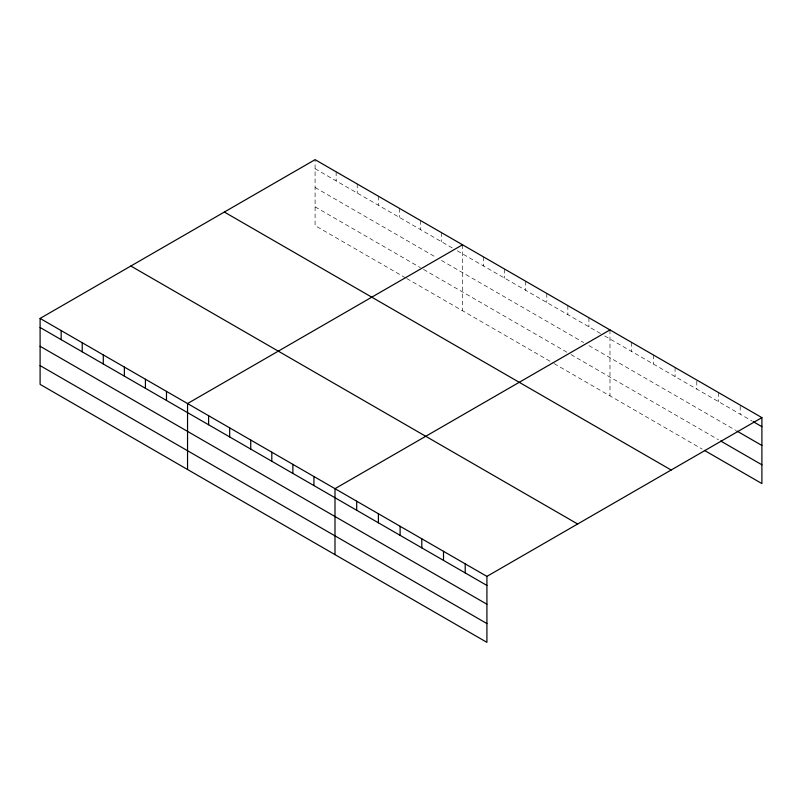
<?xml version="1.0" encoding="UTF-8"?>
<svg xmlns="http://www.w3.org/2000/svg" width="802" height="802" viewBox="0 0 802 802"><rect width="100%" height="100%" fill="white"/><g stroke="black" fill="none" stroke-linecap="round" stroke-linejoin="round"><path stroke-width="0.6" stroke-dasharray="4.01 3.01" d="M405.662 277.913L315.086 225.613L315.086 159.658M315.086 168.721L453.06 248.379M457.27 250.805L600.508 333.502M604.718 335.938L752.136 421.05M315.086 187.498L436.208 257.422M441.471 260.46L583.655 342.554M588.919 345.592L735.855 430.423M315.086 206.836L420.408 267.647M423.566 269.472L567.856 352.77M571.014 354.594L718.492 439.747M406.714 278.515L553.109 363.035M554.162 363.647L702.221 449.12M740.196 406.223L740.196 414.153M718.492 392.559L718.492 401.622M696.798 381.161L696.798 389.1M675.094 367.506L675.094 376.569M653.389 354.975L653.389 364.038M631.685 342.444L631.685 351.507M609.981 329.913L609.981 395.877M588.919 317.752L588.919 326.815M567.856 305.592L567.856 314.655M546.794 293.432L546.794 302.494M525.731 281.271L525.731 290.334M504.669 269.111L504.669 278.174M483.596 256.951L483.596 266.013M462.533 244.78L462.533 310.745M441.471 232.62L441.471 241.693M420.408 220.46L420.408 229.522M399.346 208.299L399.346 217.362M378.283 196.139L378.283 205.202M357.221 183.979L357.221 193.041M336.148 171.818L336.148 180.881"/><path stroke-width="1.2" d="M40.1 318.424L486.914 576.387L486.914 642.342L40.1 384.379L40.1 318.424L315.086 159.658L761.9 417.621L761.9 483.576L704.387 450.373M462.533 244.78L187.548 403.546L187.548 469.511M609.981 329.913L334.995 488.679L334.995 554.633M486.914 576.387L761.9 417.621M753.218 421.672L761.9 426.684M736.938 431.055L761.9 445.461M720.667 441L761.9 464.809M224.339 212.049L671.154 470.012M130.846 266.023L577.661 523.997M40.1 327.487L486.914 585.45M40.1 346.263L486.914 604.227M40.1 365.602L486.914 623.565M465.21 563.856L465.21 572.919M443.506 551.325L443.506 560.387M421.802 538.794L421.802 547.856M400.108 526.262L400.108 535.325M378.404 513.731L378.404 522.804M356.7 501.21L356.7 510.272M313.933 476.518L313.933 485.581M292.87 464.358L292.87 473.421M271.808 452.198L271.808 461.26M250.735 440.027L250.735 449.1M229.673 427.867L229.673 436.93M208.61 415.707L208.61 424.769M166.485 391.386L166.485 400.449M145.423 379.226L145.423 388.288M124.36 367.065L124.36 376.128M103.288 354.905L103.288 363.968M82.225 342.745L82.225 351.807M61.163 330.584L61.163 339.647"/></g></svg>
